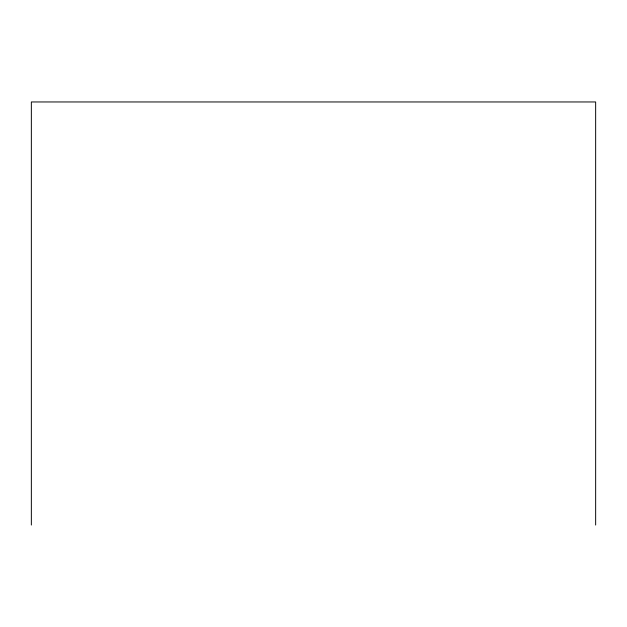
<?xml version="1.0" encoding="UTF-8"?>
<svg xmlns="http://www.w3.org/2000/svg" width="627" height="627" viewBox="0 0 627 627"><rect width="100%" height="100%" fill="white"/><g stroke="black" fill="none" stroke-linecap="round" stroke-linejoin="round"><path stroke-width="0.94" d="M595.65 525.042L595.65 101.958L31.35 101.958L31.35 525.042"/></g></svg>
